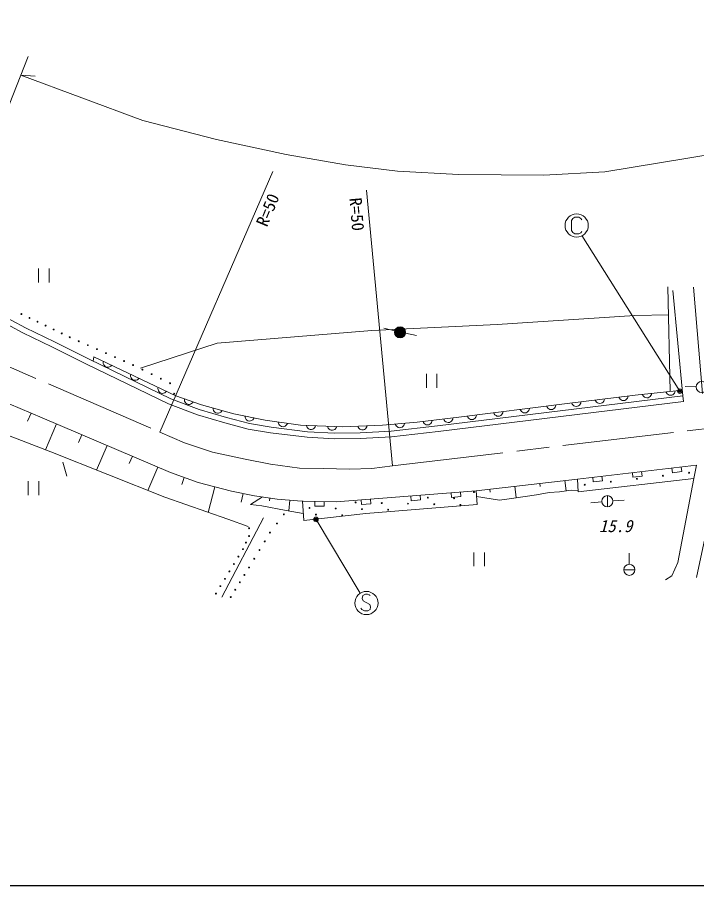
# Model space of a CAD drawing. Units: millimetres, scale not verified. Extents: x 40000 to 680000, y 20000 to 380000.
# Drawn here: x 280708 to 353949, y 205000 to 298600 of the extents above; entities that cross this region are included whole.
import ezdxf
from ezdxf.enums import TextEntityAlignment as Align

# ---------------------------------------------------------------- set-up
doc = ezdxf.new("R2010")
doc.units = ezdxf.units.MM
doc.header["$LTSCALE"] = 1000
doc.linetypes.add('CHAIN', pattern=[18.5, 12, -1.5, 3.5, -1.5])
for name, color, linetype, lineweight in [('M-BGD', 7, 'Continuous', 13), ('M-BGD-EXST', 7, 'Continuous', 13), ('M-BMK', 2, 'CHAIN', 13), ('M-STR-HTXT', 7, 'Continuous', 13), ('M-TTL-BAND', 7, 'Continuous', 25)]:
    doc.layers.add(name, color=color, linetype=linetype, lineweight=lineweight)
doc.styles.add('ＭＳ ゴシック', font='')
doc.styles.get('ＭＳ ゴシック').set_extended_font_data('MS Gothic')

msp = doc.modelspace()

# ---------------------------------------------------------------- linework, layer by layer
at = {"layer": 'M-BGD'}
for p, q in [((282981, 271532), (282981, 270032)), ((284121, 270032), (284121, 271532)), ((351111, 258279), (350834, 269537)), ((352469, 257803), (351365, 269160)), ((354578, 258047), (353627, 269515)), ((276557, 267806), (281579, 265125)), ((276284, 267272), (281308, 264589)), ((332437, 265477), (347287, 266454)), ((347287, 266454), (350908, 266536)), ((281579, 265125), (284699, 263626)), ((318932, 264830), (332437, 265477)), ((321391, 264800), (320229, 265098)), ((261723, 264684), (283377, 255424)), ((281308, 264589), (284434, 263088)), ((302257, 263478), (318932, 264830)), ((322562, 264540), (323742, 264319)), ((284434, 263088), (288174, 261206)), ((284699, 263626), (288440, 261744)), ((293995, 260773), (302257, 263478)), ((288174, 261206), (297020, 256926)), ((288440, 261744), (297257, 257478)), ((288869, 261537), (288957, 262023)), ((288957, 262023), (297803, 257792)), ((289981, 261533), (289965, 261408)), ((289965, 261408), (289976, 261292)), ((289976, 261292), (290023, 261158)), ((290023, 261158), (290087, 261061)), ((290087, 261061), (290178, 260973)), ((290178, 260973), (290323, 260904)), ((290323, 260904), (290448, 260888)), ((290448, 260888), (290564, 260899)), ((290564, 260899), (290698, 260946)), ((290698, 260946), (290795, 261011)), ((290795, 261011), (290883, 261102)), ((292929, 260123), (292913, 259998)), ((292913, 259998), (292924, 259882)), ((292924, 259882), (292971, 259748)), ((292971, 259748), (293036, 259651)), ((293036, 259651), (293127, 259563)), ((293127, 259563), (293271, 259494)), ((293271, 259494), (293397, 259478)), ((293397, 259478), (293513, 259489)), ((293513, 259489), (293646, 259536)), ((293646, 259536), (293743, 259601)), ((293743, 259601), (293831, 259692)), ((324808, 260179), (324808, 258679)), ((325948, 258679), (325948, 260179)), ((295878, 258713), (295862, 258587)), ((295862, 258587), (295873, 258471)), ((295873, 258471), (295920, 258338)), ((295920, 258338), (295984, 258241)), ((347329, 257876), (352409, 258417)), ((353901, 258778), (352702, 258815)), ((295984, 258241), (296075, 258153)), ((296075, 258153), (296220, 258084)), ((296220, 258084), (296345, 258068)), ((296345, 258068), (296461, 258079)), ((296461, 258079), (296595, 258126)), ((296595, 258126), (296692, 258191)), ((296692, 258191), (296780, 258282)), ((297257, 257478), (300317, 256323)), ((297803, 257792), (300580, 256823)), ((298719, 257472), (298718, 257346)), ((326024, 254564), (352469, 257803)), ((339704, 256924), (347329, 257876)), ((343988, 257338), (344013, 257462)), ((345562, 257655), (345617, 257541)), ((345617, 257541), (345689, 257449)), ((345689, 257449), (345800, 257363)), ((346304, 257365), (346396, 257437)), ((346396, 257437), (346483, 257549)), ((346483, 257549), (346530, 257655)), ((346530, 257655), (346555, 257779)), ((348102, 257958), (348155, 257843)), ((348155, 257843), (348225, 257750)), ((348225, 257750), (348335, 257661)), ((348335, 257661), (348441, 257612)), ((348441, 257612), (348564, 257585)), ((348564, 257585), (348723, 257602)), ((348723, 257602), (348838, 257655)), ((348838, 257655), (348932, 257725)), ((348932, 257725), (349020, 257835)), ((349020, 257835), (349069, 257941)), ((349069, 257941), (349096, 258064)), ((350642, 258229), (350694, 258114)), ((350694, 258114), (350765, 258021)), ((350765, 258021), (350875, 257932)), ((350875, 257932), (350980, 257883)), ((350980, 257883), (351104, 257856)), ((351104, 257856), (351263, 257873)), ((351263, 257873), (351378, 257925)), ((351378, 257925), (351471, 257996)), ((351471, 257996), (351560, 258106)), ((351560, 258106), (351609, 258211)), ((351609, 258211), (351636, 258335)), ((352542, 257207), (352469, 257803)), ((270523, 257112), (284317, 251751)), ((297020, 256926), (300127, 255754)), ((298718, 257346), (298741, 257232)), ((298741, 257232), (298803, 257104)), ((298803, 257104), (298877, 257015)), ((298877, 257015), (298978, 256937)), ((298978, 256937), (299129, 256884)), ((299129, 256884), (299255, 256883)), ((299255, 256883), (299369, 256906)), ((299369, 256906), (299497, 256968)), ((299497, 256968), (299586, 257042)), ((299586, 257042), (299664, 257143)), ((300580, 256823), (304041, 255861)), ((301829, 256476), (301835, 256349)), ((326095, 253969), (352542, 257207)), ((328295, 255484), (339704, 256924)), ((337782, 256681), (337837, 256567)), ((337837, 256567), (337909, 256476)), ((337909, 256476), (338020, 256389)), ((338524, 256392), (338616, 256464)), ((338616, 256464), (338702, 256576)), ((338702, 256576), (338749, 256683)), ((338749, 256683), (338774, 256807)), ((340479, 257021), (340533, 256907)), ((340533, 256907), (340605, 256815)), ((340605, 256815), (340717, 256728)), ((340717, 256728), (340824, 256681)), ((340824, 256681), (340948, 256656)), ((340948, 256656), (341106, 256676)), ((341106, 256676), (341220, 256730)), ((341220, 256730), (341312, 256802)), ((341312, 256802), (341399, 256914)), ((341399, 256914), (341446, 257021)), ((341446, 257021), (341471, 257145)), ((343021, 257338), (343075, 257224)), ((343075, 257224), (343147, 257132)), ((343147, 257132), (343259, 257045)), ((343259, 257045), (343365, 256998)), ((343365, 256998), (343489, 256973)), ((343489, 256973), (343648, 256993)), ((343648, 256993), (343762, 257048)), ((343762, 257048), (343854, 257120)), ((343854, 257120), (343941, 257231)), ((343941, 257231), (343988, 257338)), ((345800, 257363), (345907, 257315)), ((345907, 257315), (346031, 257291)), ((346031, 257291), (346190, 257310)), ((346190, 257310), (346304, 257365)), ((282193, 255942), (281819, 255067)), ((300127, 255754), (303080, 254892)), ((300317, 256323), (303242, 255470)), ((301835, 256349), (301867, 256237)), ((301867, 256237), (301936, 256114)), ((301936, 256114), (302016, 256029)), ((302016, 256029), (302121, 255959)), ((302121, 255959), (302275, 255916)), ((302275, 255916), (302402, 255922)), ((302402, 255922), (302514, 255953)), ((302514, 255953), (302637, 256023)), ((302637, 256023), (302722, 256103)), ((302722, 256103), (302793, 256208)), ((304041, 255861), (307426, 255169)), ((305244, 255615), (305259, 255490)), ((329225, 255601), (329280, 255487)), ((330145, 255496), (330192, 255602)), ((330192, 255602), (330217, 255726)), ((332077, 255961), (332132, 255847)), ((332132, 255847), (332204, 255755)), ((332204, 255755), (332316, 255669)), ((332316, 255669), (332422, 255622)), ((332422, 255622), (332546, 255597)), ((332546, 255597), (332705, 255617)), ((332705, 255617), (332819, 255672)), ((332819, 255672), (332911, 255744)), ((332911, 255744), (332998, 255856)), ((332998, 255856), (333045, 255962)), ((333045, 255962), (333069, 256086)), ((334929, 256321), (334984, 256207)), ((334984, 256207), (335056, 256116)), ((335056, 256116), (335168, 256029)), ((335168, 256029), (335275, 255982)), ((335275, 255982), (335399, 255957)), ((335399, 255957), (335558, 255977)), ((335558, 255977), (335672, 256032)), ((335672, 256032), (335763, 256104)), ((335763, 256104), (335850, 256216)), ((335850, 256216), (335897, 256322)), ((335897, 256322), (335922, 256447)), ((338020, 256389), (338127, 256342)), ((338127, 256342), (338251, 256317)), ((338251, 256317), (338410, 256337)), ((338410, 256337), (338524, 256392)), ((283377, 255424), (297204, 249530)), ((284922, 254776), (283728, 251980)), ((303080, 254892), (305603, 254215)), ((303242, 255470), (305730, 254802)), ((305259, 255490), (305298, 255380)), ((305298, 255380), (305376, 255262)), ((305376, 255262), (305462, 255183)), ((305462, 255183), (305571, 255119)), ((305571, 255119), (305728, 255087)), ((305728, 255087), (305854, 255103)), ((305730, 254802), (308089, 254409)), ((305854, 255103), (305964, 255141)), ((305964, 255141), (306082, 255219)), ((306082, 255219), (306160, 255305)), ((306160, 255305), (306224, 255415)), ((307426, 255169), (311234, 254630)), ((308835, 254969), (308858, 254845)), ((308858, 254845), (308903, 254738)), ((308903, 254738), (308988, 254625)), ((308988, 254625), (309079, 254551)), ((309582, 254541), (309695, 254626)), ((309695, 254626), (309769, 254716)), ((309769, 254716), (309825, 254829)), ((311234, 254630), (315772, 254476)), ((311869, 254609), (311904, 254487)), ((315772, 254476), (320080, 254630)), ((320080, 254630), (323824, 254955)), ((321454, 254749), (321504, 254633)), ((321504, 254633), (321572, 254539)), ((322278, 254500), (322369, 254608)), ((322369, 254608), (322420, 254713)), ((322420, 254713), (322450, 254836)), ((323824, 254955), (328295, 255484)), ((324445, 255028), (324499, 254914)), ((324499, 254914), (324570, 254822)), ((324570, 254822), (324681, 254734)), ((324681, 254734), (324788, 254686)), ((324788, 254686), (324912, 254661)), ((324912, 254661), (325070, 254679)), ((325070, 254679), (325185, 254733)), ((325185, 254733), (325277, 254805)), ((325277, 254805), (325365, 254916)), ((325365, 254916), (325413, 255022)), ((325413, 255022), (325438, 255146)), ((326680, 255293), (326734, 255178)), ((326734, 255178), (326806, 255086)), ((326806, 255086), (326917, 254998)), ((326917, 254998), (327023, 254951)), ((327023, 254951), (327147, 254925)), ((327147, 254925), (327306, 254944)), ((327306, 254944), (327420, 254998)), ((327420, 254998), (327513, 255069)), ((327513, 255069), (327600, 255180)), ((327600, 255180), (327648, 255286)), ((327648, 255286), (327674, 255410)), ((329280, 255487), (329352, 255395)), ((329352, 255395), (329463, 255309)), ((329463, 255309), (329570, 255262)), ((329570, 255262), (329694, 255237)), ((329694, 255237), (329853, 255257)), ((329853, 255257), (329967, 255312)), ((329967, 255312), (330059, 255384)), ((330059, 255384), (330145, 255496)), ((305603, 254215), (308003, 253815)), ((308003, 253815), (311950, 253330)), ((308089, 254409), (312002, 253928)), ((309079, 254551), (309192, 254495)), ((309192, 254495), (309350, 254472)), ((309350, 254472), (309475, 254495)), ((309475, 254495), (309582, 254541)), ((311904, 254487), (311961, 254385)), ((311961, 254385), (312058, 254282)), ((312002, 253928), (314885, 253777)), ((312058, 254282), (312156, 254219)), ((312156, 254219), (312274, 254175)), ((312274, 254175), (312434, 254169)), ((312434, 254169), (312555, 254205)), ((312555, 254205), (312657, 254262)), ((312657, 254262), (312761, 254358)), ((312761, 254358), (312824, 254456)), ((312824, 254456), (312868, 254575)), ((314138, 254532), (314174, 254410)), ((314174, 254410), (314230, 254309)), ((314230, 254309), (314327, 254205)), ((314327, 254205), (314425, 254142)), ((314425, 254142), (314543, 254098)), ((314543, 254098), (314703, 254092)), ((314703, 254092), (314825, 254128)), ((314825, 254128), (314927, 254185)), ((314885, 253777), (317653, 253807)), ((314927, 254185), (315030, 254281)), ((315030, 254281), (315093, 254379)), ((315093, 254379), (315137, 254498)), ((317426, 254535), (317471, 254417)), ((317471, 254417), (317534, 254319)), ((317534, 254319), (317638, 254223)), ((317638, 254223), (317740, 254166)), ((317653, 253807), (321007, 253990)), ((317740, 254166), (317861, 254131)), ((317861, 254131), (318021, 254136)), ((318021, 254136), (318139, 254181)), ((318139, 254181), (318237, 254244)), ((318237, 254244), (318334, 254348)), ((318334, 254348), (318390, 254450)), ((318390, 254450), (318426, 254571)), ((321007, 253990), (326024, 254564)), ((321057, 253392), (326095, 253969)), ((321572, 254539), (321681, 254448)), ((321681, 254448), (321785, 254397)), ((321785, 254397), (321908, 254367)), ((321908, 254367), (322068, 254381)), ((322068, 254381), (322184, 254431)), ((322184, 254431), (322278, 254500)), ((287651, 253610), (287299, 252785)), ((311950, 253330), (314872, 253177)), ((314872, 253177), (317672, 253207)), ((317672, 253207), (321057, 253392)), ((290381, 252445), (289241, 249776)), ((284317, 251751), (296595, 246893)), ((293110, 251279), (292778, 250503)), ((285622, 250656), (286042, 249156)), ((295839, 250113), (294770, 247609)), ((341105, 248832), (353925, 250318)), ((351292, 250013), (351349, 249516)), ((352343, 249631), (352285, 250128)), ((353925, 250318), (353651, 248898)), ((353925, 238204), (356473, 250174)), ((297204, 249530), (300211, 248446)), ((298707, 248988), (298435, 248232)), ((342745, 249022), (342803, 248525)), ((343796, 248641), (343739, 249137)), ((347018, 249518), (347076, 249021)), ((347076, 249021), (348069, 249136)), ((348069, 249136), (348012, 249633)), ((351349, 249516), (352343, 249631)), ((281880, 248609), (281880, 247109)), ((283020, 247109), (283020, 248609)), ((300211, 248446), (303788, 247523)), ((341105, 248832), (330168, 247569)), ((334355, 248049), (334497, 246817)), ((337055, 248362), (337095, 248019)), ((339755, 248675), (339885, 247558)), ((341105, 248832), (341174, 247438)), ((341174, 247438), (353651, 248898)), ((342803, 248525), (343796, 248641)), ((353651, 248898), (351906, 239838)), ((301999, 247984), (301290, 245234)), ((303788, 247523), (306288, 247023)), ((305038, 247273), (304849, 246330)), ((321464, 246861), (330168, 247569)), ((327493, 247351), (327534, 246853)), ((328531, 246934), (328490, 247432)), ((330296, 246080), (330168, 247569)), ((331654, 247736), (331690, 247427)), ((333973, 246746), (336680, 247115)), ((336680, 247115), (338034, 247392)), ((338034, 247392), (339173, 247454)), ((339173, 247454), (340434, 247638)), ((340434, 247638), (341165, 247609)), ((296595, 246893), (303386, 244489)), ((305828, 246076), (307148, 246900)), ((306288, 247023), (308710, 246677)), ((307929, 246788), (307887, 246492)), ((308710, 246677), (310903, 246484)), ((310082, 246563), (309986, 245397)), ((310903, 246484), (311518, 246446)), ((311454, 246450), (311587, 244355)), ((311518, 246446), (315080, 246361)), ((312799, 246415), (312787, 245915)), ((313787, 245892), (313799, 246391)), ((315080, 246361), (321464, 246861)), ((317774, 246572), (317813, 246073)), ((318810, 246151), (318771, 246650)), ((323142, 246997), (323182, 246499)), ((323182, 246499), (324179, 246580)), ((324179, 246580), (324138, 247078)), ((327534, 246853), (328531, 246934)), ((330221, 246953), (332681, 246561)), ((332681, 246561), (333973, 246746)), ((343724, 246380), (342530, 246261)), ((344321, 247040), (344321, 245840)), ((344920, 246474), (346118, 246542)), ((307078, 245932), (305828, 246076)), ((309674, 245451), (307078, 245932)), ((311538, 245126), (309674, 245451)), ((312787, 245915), (313787, 245892)), ((317813, 246073), (318810, 246151)), ((318278, 245119), (330296, 246080)), ((307261, 244643), (302742, 236086)), ((303386, 244489), (305609, 243708)), ((311587, 244355), (318278, 245119)), ((329943, 240924), (329943, 239424)), ((331083, 239424), (331083, 240924)), ((346687, 239647), (346687, 240847)), ((351906, 239838), (351281, 238396)), ((346087, 239047), (347287, 239047)), ((351281, 238396), (350608, 237963))]:
    msp.add_line(p, q, dxfattribs=at)
for centre, radius in [((281146, 266622), 50), ((282014, 266205), 50), ((282882, 265787), 50), ((283750, 265370), 50), ((284618, 264953), 50), ((321972, 264651), 600), ((321972, 264651), 528), ((321972, 264651), 456), ((321972, 264651), 384), ((321972, 264651), 312), ((321972, 264651), 240), ((285486, 264535), 50), ((286354, 264118), 50), ((321972, 264651), 168), ((321972, 264651), 96), ((321972, 264651), 24), ((287330, 263689), 50), ((288307, 263260), 50), ((289283, 262831), 50), ((290259, 262401), 50), ((291236, 261972), 50), ((292212, 261543), 50), ((293189, 261114), 50), ((294184, 260625), 50), ((295179, 260137), 50), ((296175, 259649), 50), ((354501, 258759), 600), ((297170, 259161), 50), ((297621, 258034), 50), ((350318, 249188), 50), ((353127, 249514), 50), ((341889, 248211), 50), ((344699, 248537), 50), ((347508, 248862), 50), ((329931, 247422), 50), ((317173, 246311), 50), ((320001, 246244), 50), ((322828, 246176), 50), ((324966, 246833), 50), ((327794, 246765), 50), ((344321, 246440), 600), ((312208, 245722), 50), ((315036, 245655), 50), ((317863, 245587), 50), ((320691, 245520), 50), ((325656, 246109), 50), ((328484, 246041), 50), ((309441, 245025), 50), ((312898, 244998), 50), ((315726, 244931), 50), ((305685, 243523), 50), ((308690, 244039), 50), ((305685, 242678), 50), ((307939, 243054), 50), ((305357, 241974), 50), ((307375, 242115), 50), ((305028, 241270), 50), ((306812, 241176), 50), ((304058, 239673), 50), ((304543, 240471), 50), ((306249, 240237), 50), ((346687, 239047), 600), ((303573, 238875), 50), ((305685, 239298), 50), ((303088, 238077), 50), ((304699, 237702), 50), ((305192, 238500), 50), ((302603, 237279), 50), ((304207, 236904), 50), ((302117, 236481), 50), ((303714, 236106), 50)]:
    msp.add_circle(centre, radius, dxfattribs=at)
at = {"layer": 'M-BGD-EXST'}
for p, q in [((340812, 277063), (340612, 276913)), ((341262, 277063), (340812, 277063)), ((341462, 276913), (341262, 277063)), ((340612, 276913), (340462, 276713)), ((340462, 276713), (340462, 275613)), ((341562, 276763), (341462, 276913)), ((340462, 275613), (340612, 275413)), ((340612, 275413), (340812, 275263)), ((340812, 275263), (341262, 275263)), ((341262, 275263), (341462, 275363)), ((341462, 275363), (341562, 275513)), ((352142, 258307), (341584, 275098)), ((317676, 236523), (312908, 244480)), ((317946, 236266), (317896, 235966)), ((317896, 235966), (317996, 235716)), ((318246, 236416), (317946, 236266)), ((318446, 236416), (318246, 236416)), ((318646, 236366), (318446, 236416)), ((318746, 236266), (318646, 236366)), ((317996, 235716), (318696, 235316)), ((318696, 235316), (318796, 235066)), ((318796, 235066), (318746, 234766)), ((317846, 234766), (317746, 234916)), ((318146, 234616), (317846, 234766)), ((318496, 234616), (318146, 234616)), ((318746, 234766), (318496, 234616))]:
    msp.add_line(p, q, dxfattribs=at)
for centre, radius in [((341012, 276163), 1250), ((352142, 258307), 250), ((352142, 258307), 150), ((352142, 258307), 50), ((312908, 244480), 250), ((312908, 244480), 150), ((312908, 244480), 50), ((318346, 235466), 1250)]:
    msp.add_circle(centre, radius, dxfattribs=at)
at = {"layer": 'M-BMK'}
for p, q in [((267115, 266463), (296073, 253869)), ((321149, 250261), (360010, 254859)), ((296073, 253869), (298734, 252749)), ((298734, 252749), (301763, 251740)), ((301763, 251740), (305272, 250971)), ((305272, 250971), (308012, 250442)), ((308012, 250442), (311137, 250009)), ((311137, 250009), (313733, 249961)), ((313733, 249961), (316504, 249892)), ((316504, 249892), (318934, 249984)), ((318934, 249984), (321149, 250261))]:
    msp.add_line(p, q, dxfattribs=at)
at = {"layer": 'M-STR-HTXT'}
for p, q in [((344054, 281950), (445162, 298600)), ((272799, 271481), (281882, 294379)), ((281088, 292376), (282640, 292248)), ((281088, 292376), (294251, 287488)), ((294251, 287488), (302182, 285418)), ((302182, 285418), (309693, 283821)), ((309693, 283821), (316078, 282695)), ((316078, 282695), (321711, 282037)), ((296073, 253869), (308236, 281982)), ((321711, 282037), (328284, 281662)), ((337481, 281598), (344054, 281950)), ((328284, 281662), (337481, 281598)), ((321149, 250261), (318349, 279981))]:
    msp.add_line(p, q, dxfattribs=at)
at = {"layer": 'M-TTL-BAND'}
msp.add_line((40000, 205000), (579000, 205000), dxfattribs=at)

# ---------------------------------------------------------------- texts
at = {"layer": 'M-BGD', "style": 'ＭＳ ゴシック', "oblique": 15}
msp.add_text('15.9', height=1320, dxfattribs=at).set_placement((343419, 242713), align=Align.BOTTOM_LEFT)
at = {"layer": 'M-STR-HTXT', "style": 'ＭＳ ゴシック'}
for rotation, p in [(67.5, (307988, 275779)), (274.9, (316113, 279075))]:
    msp.add_text('R=50', height=1320, rotation=rotation, dxfattribs=at).set_placement(p, align=Align.BOTTOM_LEFT)

doc.saveas('drawing.dxf')
